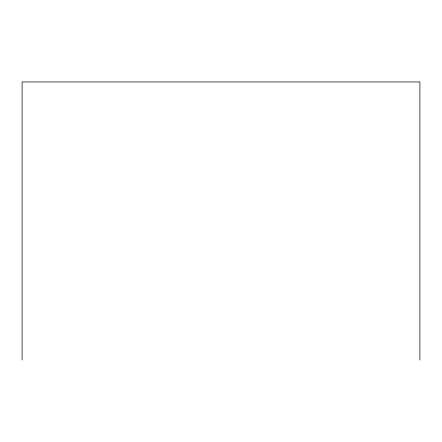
<?xml version="1.0" encoding="UTF-8"?>
<svg xmlns="http://www.w3.org/2000/svg" width="442" height="442" viewBox="0 0 442 442"><rect width="100%" height="100%" fill="white"/><g stroke="black" fill="none" stroke-linecap="round" stroke-linejoin="round"><path stroke-width="0.66" d="M419.9 360.042L419.9 81.958L22.1 81.958L22.1 360.042"/></g></svg>
